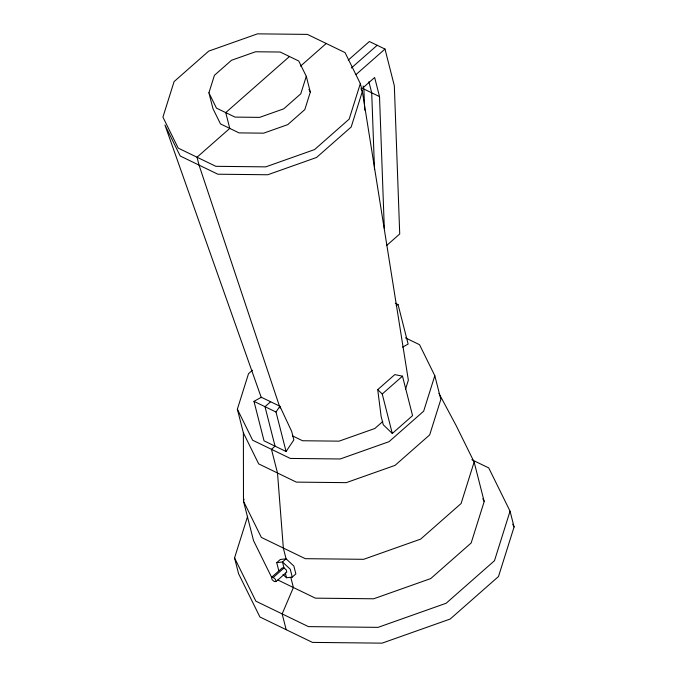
<?xml version="1.0" encoding="UTF-8"?>
<svg xmlns="http://www.w3.org/2000/svg" width="677" height="677" viewBox="0 0 677 677"><rect width="100%" height="100%" fill="white"/><g stroke="black" fill="none" stroke-linecap="round" stroke-linejoin="round"><path stroke-width="1.02" d="M208.914 92.825L214.423 75.316L231.5 60.287L255.567 51.765L280.185 52.027L298.752 61.015L306.292 76.306L310.32 92.097L304.811 109.606L287.733 124.636L263.666 133.157L239.049 132.895L220.482 123.908L212.942 108.616L208.914 92.825L216.454 108.125L235.021 117.104L259.638 117.375L283.714 108.845L300.783 93.815L306.292 76.306M405.405 337.848L419.52 344.686L434.812 375.701L440.845 399.379L429.683 434.888L395.055 465.37L346.243 482.65L296.331 482.117L258.682 463.897L243.39 432.882L237.356 409.196L248.518 373.696L252.453 370.226M360.333 83.609L349.171 119.11L314.56 149.583L265.756 166.864L215.845 166.322L178.212 148.111L162.92 117.104L174.082 81.604L208.702 51.13L257.505 33.85L307.409 34.392L345.05 52.603L360.333 83.609L362.347 91.505L408.358 380.186L405.531 389.182M244.101 499.203L243.483 501.175L253.545 540.644L271.401 576.88M471.835 459.734L488.718 467.9L510.052 511.177L514.08 526.968L498.5 576.508L450.188 619.032L382.082 643.15L312.435 642.397L259.909 616.984L238.575 573.707L234.555 557.916L247.638 516.306M434.812 375.701L423.65 411.201L389.021 441.683L340.209 458.972L290.289 458.431L252.639 440.219L237.356 409.196M438.933 393.379L456.273 425.816L474.137 462.044L461.096 503.519L420.645 539.12L363.634 559.312L305.319 558.686L261.339 537.403L243.483 501.175L243.39 432.882M474.137 462.044L484.199 501.513L471.158 542.988L430.707 578.59L373.687 598.79L315.38 598.155L277.815 579.977M510.052 511.177L494.481 560.717L446.168 603.241L378.062 627.359L308.416 626.614L255.889 601.193L234.555 557.916M286.075 451.5L276.013 412.022L279.897 406.242L261.33 397.255L253.977 401.359L264.038 440.829L286.075 451.5L293.843 439.923L291.702 431.503L279.897 406.242M289.468 56.521L225.737 112.61L229.765 128.402L197.032 157.216L199.038 165.112L280.109 408.087M300.512 66.134L326.229 43.497M348.223 60.118L369.371 41.509L384.985 49.057L394.336 85.767L399.726 233.98L386.499 245.624M351.329 68.03L377.174 45.283M356 74.572L384.985 49.057M361.374 89.178L374.652 77.491L379.518 96.599L384.299 228.225M270.614 401.749L264.995 406.691L275.057 446.168L271.469 449.325L277.502 473.011L283.333 548.048L286.075 558.813L293.843 566.031L295.857 573.927L292.261 577.083L286.515 577.76L282.978 574.485M377.724 389.647L394.801 374.609L402.502 376.167L412.564 415.636L392.296 433.475L383.267 424.758L381.117 416.33L377.724 389.647L382.234 394.006L392.296 433.475M382.234 394.006L402.502 376.167M382.759 421.517L374.838 428.49L339.101 441.15L302.56 440.752L292.456 435.861M276.732 562.646L280.32 559.49L286.075 558.813L282.487 561.978L276.732 562.646L278.746 570.542M271.511 577.371L282.284 567.893L284.018 567.978L286.193 569.78L286.786 572.116L276.013 581.594L274.278 581.501L272.103 579.698L271.511 577.371L273.246 577.464L275.421 579.267L276.013 581.594M273.246 577.464L284.018 567.978L282.487 561.978L290.255 569.196L292.261 577.083M396.223 305.623L398.068 304.591L408.129 344.068L402.612 347.149M363.134 86.021L363.904 89.042L379.518 96.599M395.309 303.262L398.068 304.591M253.977 401.359L276.013 412.022M360.959 88.687L362.347 91.505L351.185 127.005L316.565 157.47L267.77 174.759L217.859 174.217L180.217 156.006L164.934 125L261.347 397.746M308.983 89.398L310.32 92.097M512.684 524.15L514.08 526.968M482.828 498.729L484.199 501.513M368.889 81.756L371.715 92.817L374.508 169.69M290.856 577.583L293.395 587.518L282.148 613.904L286.176 629.695M285.288 572.979L286.515 577.76M363.904 89.042L364.675 110.106"/></g></svg>
